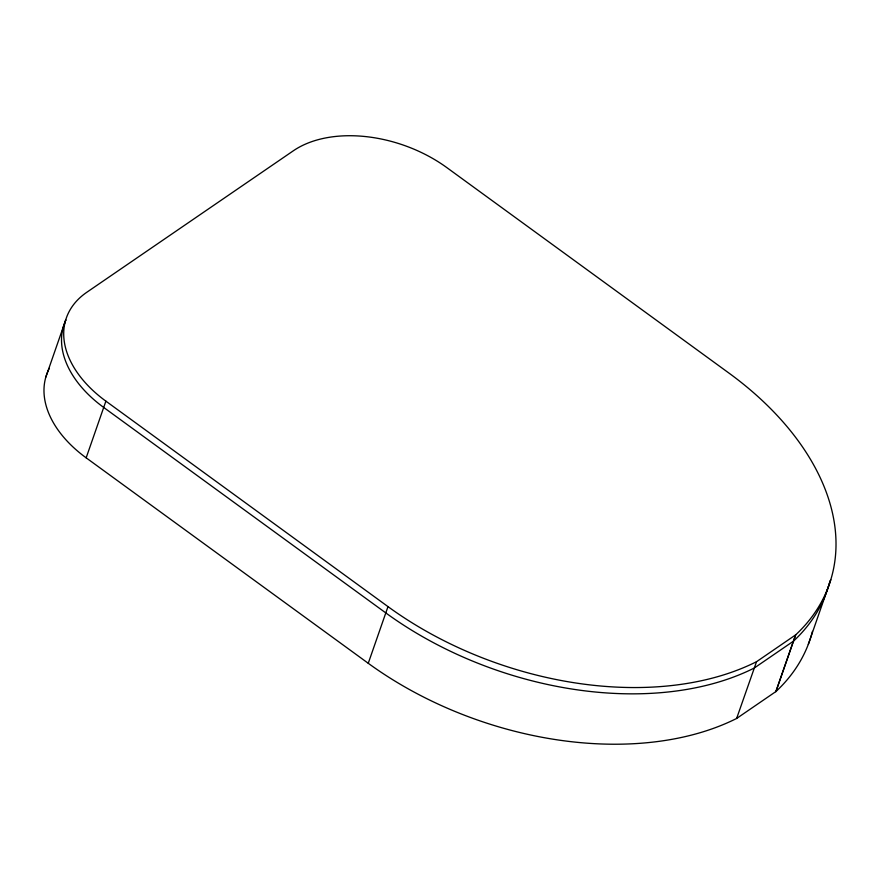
<?xml version="1.0" encoding="UTF-8"?>
<svg xmlns="http://www.w3.org/2000/svg" width="880" height="880" viewBox="0 0 880 880"><rect width="100%" height="100%" fill="white"/><g stroke="black" fill="none" stroke-linecap="round" stroke-linejoin="round"><path stroke-width="1.32" d="M45.826 377.135L65.56 320.452M86.163 457.831L105.897 401.159A112.992 72.479 19.2 0 1 86.768 292.303L293.392 150.755A112.992 72.479 19.2 0 1 446.831 167.607L728.926 373.065A286.836 183.986 19.2 0 1 795.696 634.843L775.962 691.515L736.626 718.465A286.836 183.986 19.2 0 1 368.258 663.289L86.163 457.831A112.992 72.479 19.2 0 1 49.423 368.192M368.258 663.289L387.992 606.617L105.897 401.159M736.626 718.465L756.536 661.705L795.696 634.843M775.841 691.636L795.575 634.953M808.313 644.358L830.786 579.722M756.536 661.705L756.36 661.793A286.836 183.986 19.2 0 1 387.992 606.617M812.46 631.345A286.836 183.986 19.2 0 1 775.962 691.515M830.005 580.976A286.836 183.986 19.2 0 1 793.507 641.135L754.171 668.085A286.836 183.986 19.2 0 1 385.803 612.92L103.708 407.451A112.992 72.479 19.2 0 1 65.912 319.946"/></g></svg>
